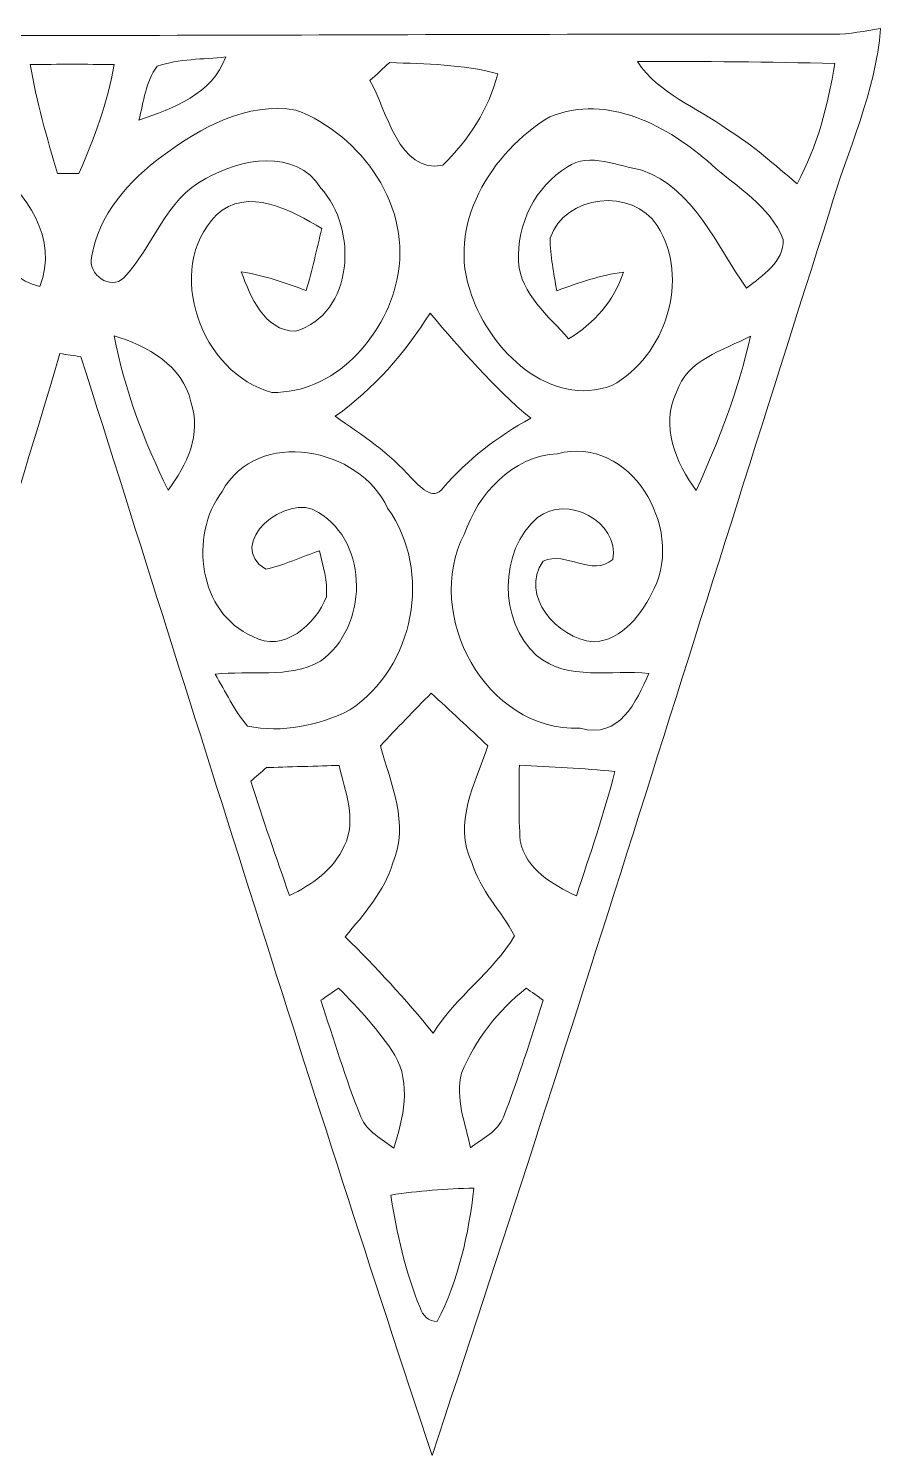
# Model space of a CAD drawing. Header units: centimetres. Extents: x -16.5 to 16.5, y -13.2 to 13.2.
# Drawn here: x 11.81 to 16.47, y 5.39 to 13.2 of the extents above; entities that cross this region are included whole.
import ezdxf

# ---------------------------------------------------------------- set-up
doc = ezdxf.new("R2010")
doc.units = ezdxf.units.CM
doc.header["$MEASUREMENT"] = 0
doc.layers.add('Layer 1', color=7, linetype='Continuous')

msp = doc.modelspace()

# ---------------------------------------------------------------- linework, layer by layer
at = {"layer": 'Layer 1', "color": 252, "lineweight": 9}
for points, knots in [([(-7.73801, 13.18366), (-5.95472, 13.13603), (-4.17108, 13.20094), (-2.38743, 13.1579), (-2.38743, 13.1579), (-0.79535, 13.19212), (0.79851, 13.14909), (2.39059, 13.17307), (2.39059, 13.17307), (3.27218, 13.14591), (4.15448, 13.19424), (5.03642, 13.17131), (5.03642, 13.17131), (5.71376, 13.13427), (6.39039, 13.20059), (7.06807, 13.1579), (7.06807, 13.1579), (8.04385, 13.19424), (9.02034, 13.15261), (9.99613, 13.17307), (9.99613, 13.17307), (12.0694, 13.15438), (14.14338, 13.17695), (16.21666, 13.17202), (16.21666, 13.17202), (16.30238, 13.17272), (16.38706, 13.1893), (16.47208, 13.20341), (16.47208, 13.20341), (16.44703, 12.85487), (16.29074, 12.53772), (16.19515, 12.20611), (16.19515, 12.20611), (15.47124, 9.93457), (14.77027, 7.65492), (14.01603, 5.39291), (14.01603, 5.39291), (13.35528, 7.39069), (12.7291, 9.40047), (12.09374, 11.40636), (12.09374, 11.40636), (12.05494, 11.41271), (12.01649, 11.41871), (11.97874, 11.42436), (11.97874, 11.42436), (11.38149, 9.41634), (10.69639, 7.43479), (10.09102, 5.42925), (10.09102, 5.42925), (10.06986, 5.4289), (10.02717, 5.42819), (10.006, 5.42784), (10.006, 5.42784), (9.9538, 5.65397), (9.90299, 5.8801), (9.82538, 6.09847), (9.82538, 6.09847), (9.24118, 7.86694), (8.70743, 9.652), (8.12252, 11.42012), (8.12252, 11.42012), (8.09712, 11.42012), (8.04597, 11.42047), (8.02057, 11.42083), (8.02057, 11.42083), (7.42226, 9.41458), (6.72552, 7.43832), (6.13886, 5.42854), (6.13886, 5.42854), (6.11769, 5.42854), (6.07606, 5.4289), (6.05489, 5.4289), (6.05489, 5.4289), (5.46258, 7.4362), (4.78948, 9.41952), (4.17318, 11.41977), (4.17318, 11.41977), (4.14601, 11.42083), (4.09169, 11.42259), (4.06452, 11.42365), (4.06452, 11.42365), (3.6359, 10.01818), (3.16564, 8.62577), (2.73667, 7.2203), (2.73667, 7.2203), (2.55851, 6.62129), (2.32392, 6.03885), (2.18527, 5.42854), (2.18527, 5.42854), (2.16481, 5.42854), (2.12389, 5.42819), (2.10308, 5.42819), (2.10308, 5.42819), (1.50829, 7.43761), (0.81367, 9.41599), (0.21748, 11.42471), (0.21748, 11.42471), (0.17832, 11.41871), (0.13916, 11.41271), (0.10036, 11.40636), (0.10036, 11.40636), (-0.38718, 9.85837), (-0.87825, 8.3118), (-1.36614, 6.76381), (-1.36614, 6.76381), (-1.51925, 6.3253), (-1.67588, 5.88645), (-1.76654, 5.4296), (-1.76654, 5.4296), (-1.78771, 5.42854), (-1.82969, 5.42643), (-1.8505, 5.42537), (-1.8505, 5.42537), (-2.3003, 6.93702), (-2.81958, 8.42715), (-3.27925, 9.93634), (-3.27925, 9.93634), (-3.45247, 10.44328), (-3.57241, 10.96998), (-3.79854, 11.45787), (-3.79854, 11.45787), (-3.94389, 11.12979), (-4.05713, 10.789), (-4.1619, 10.44645), (-4.1619, 10.44645), (-4.66814, 8.76688), (-5.25622, 7.11306), (-5.74305, 5.42784), (-5.74305, 5.42784), (-5.76598, 5.42784), (-5.81114, 5.42819), (-5.83407, 5.42854), (-5.83407, 5.42854), (-5.9205, 5.88751), (-6.09936, 6.32037), (-6.23306, 6.76592), (-6.23306, 6.76592), (-6.72625, 8.31815), (-7.21131, 9.87319), (-7.71296, 11.42259), (-7.71296, 11.42259), (-7.73872, 11.42224), (-7.79058, 11.42224), (-7.81633, 11.42189), (-7.81633, 11.42189), (-8.41817, 9.41599), (-9.11314, 7.43902), (-9.69769, 5.42819), (-9.69769, 5.42819), (-9.72027, 5.42784), (-9.76543, 5.42784), (-9.788, 5.42784), (-9.788, 5.42784), (-10.10021, 6.55285), (-10.48227, 7.65775), (-10.82693, 8.77323), (-10.82693, 8.77323), (-11.09646, 9.65905), (-11.40231, 10.53253), (-11.66831, 11.41906), (-11.66831, 11.41906), (-11.69583, 11.42047), (-11.75086, 11.42294), (-11.77873, 11.42436), (-11.77873, 11.42436), (-11.93642, 10.80594), (-12.16431, 10.20904), (-12.34988, 9.59908), (-12.34988, 9.59908), (-12.75875, 8.32591), (-13.15068, 7.04779), (-13.56414, 5.77603), (-13.56414, 5.77603), (-13.60612, 5.64974), (-13.64669, 5.52132), (-13.70948, 5.40314), (-13.70948, 5.40314), (-14.44996, 7.70008), (-15.18762, 9.99737), (-15.90729, 12.30101), (-15.90729, 12.30101), (-16.00007, 12.59099), (-16.0925, 12.88168), (-16.15988, 13.17872), (-16.15988, 13.17872), (-14.6267, 13.17131), (-13.09388, 13.15685), (-11.56036, 13.17766), (-11.56036, 13.17766), (-10.89043, 13.16955), (-10.22016, 13.15402), (-9.54988, 13.1759), (-9.54988, 13.1759), (-8.94628, 13.13497), (-8.34232, 13.1759), (-7.73801, 13.18366), (-7.73801, 13.18366), (-7.73801, 13.18366), (-7.73801, 13.18366), (-7.73801, 13.18366)], [0, 0, 0, 0, 0.0196078, 0.0196078, 0.0196078, 0.0196078, 0.0392157, 0.0392157, 0.0392157, 0.0392157, 0.0588235, 0.0588235, 0.0588235, 0.0588235, 0.0784314, 0.0784314, 0.0784314, 0.0784314, 0.0980392, 0.0980392, 0.0980392, 0.0980392, 0.1176471, 0.1176471, 0.1176471, 0.1176471, 0.1372549, 0.1372549, 0.1372549, 0.1372549, 0.1568627, 0.1568627, 0.1568627, 0.1568627, 0.1764706, 0.1764706, 0.1764706, 0.1764706, 0.1960784, 0.1960784, 0.1960784, 0.1960784, 0.2156863, 0.2156863, 0.2156863, 0.2156863, 0.2352941, 0.2352941, 0.2352941, 0.2352941, 0.254902, 0.254902, 0.254902, 0.254902, 0.2745098, 0.2745098, 0.2745098, 0.2745098, 0.2941176, 0.2941176, 0.2941176, 0.2941176, 0.3137255, 0.3137255, 0.3137255, 0.3137255, 0.3333333, 0.3333333, 0.3333333, 0.3333333, 0.3529412, 0.3529412, 0.3529412, 0.3529412, 0.372549, 0.372549, 0.372549, 0.372549, 0.3921569, 0.3921569, 0.3921569, 0.3921569, 0.4117647, 0.4117647, 0.4117647, 0.4117647, 0.4313725, 0.4313725, 0.4313725, 0.4313725, 0.4509804, 0.4509804, 0.4509804, 0.4509804, 0.4705882, 0.4705882, 0.4705882, 0.4705882, 0.4901961, 0.4901961, 0.4901961, 0.4901961, 0.5098039, 0.5098039, 0.5098039, 0.5098039, 0.5294118, 0.5294118, 0.5294118, 0.5294118, 0.5490196, 0.5490196, 0.5490196, 0.5490196, 0.5686275, 0.5686275, 0.5686275, 0.5686275, 0.5882353, 0.5882353, 0.5882353, 0.5882353, 0.6078431, 0.6078431, 0.6078431, 0.6078431, 0.627451, 0.627451, 0.627451, 0.627451, 0.6470588, 0.6470588, 0.6470588, 0.6470588, 0.6666667, 0.6666667, 0.6666667, 0.6666667, 0.6862745, 0.6862745, 0.6862745, 0.6862745, 0.7058824, 0.7058824, 0.7058824, 0.7058824, 0.7254902, 0.7254902, 0.7254902, 0.7254902, 0.745098, 0.745098, 0.745098, 0.745098, 0.7647059, 0.7647059, 0.7647059, 0.7647059, 0.7843137, 0.7843137, 0.7843137, 0.7843137, 0.8039216, 0.8039216, 0.8039216, 0.8039216, 0.8235294, 0.8235294, 0.8235294, 0.8235294, 0.8431373, 0.8431373, 0.8431373, 0.8431373, 0.8627451, 0.8627451, 0.8627451, 0.8627451, 0.8823529, 0.8823529, 0.8823529, 0.8823529, 0.9019608, 0.9019608, 0.9019608, 0.9019608, 0.9215686, 0.9215686, 0.9215686, 0.9215686, 0.9411765, 0.9411765, 0.9411765, 0.9411765, 0.9607843, 0.9607843, 0.9607843, 0.9607843, 1, 1, 1, 1]), ([(12.51108, 12.99739), (12.44723, 12.91237), (12.43629, 12.80195), (12.41124, 12.70212), (12.41124, 12.70212), (12.59892, 12.76562), (12.81306, 12.84499), (12.88644, 13.04784), (12.88644, 13.04784), (12.76049, 13.03443), (12.63138, 13.03796), (12.51108, 12.99739), (12.51108, 12.99739), (12.51108, 12.99739), (12.51108, 12.99739), (12.51108, 12.99739)], [0, 0, 0, 0, 0.2, 0.2, 0.2, 0.2, 0.4, 0.4, 0.4, 0.4, 0.6, 0.6, 0.6, 0.6, 1, 1, 1, 1]), ([(11.8154, 13.00727), (11.85068, 12.80477), (11.90607, 12.60651), (11.96533, 12.40966), (11.96533, 12.40966), (11.99461, 12.40966), (12.05282, 12.40966), (12.0821, 12.40966), (12.0821, 12.40966), (12.16677, 12.60157), (12.24015, 12.79948), (12.27507, 13.00727), (12.27507, 13.00727), (12.12126, 13.00762), (11.96815, 13.00762), (11.8154, 13.00727), (11.8154, 13.00727), (11.8154, 13.00727), (11.8154, 13.00727), (11.8154, 13.00727)], [0, 0, 0, 0, 0.1666667, 0.1666667, 0.1666667, 0.1666667, 0.3333333, 0.3333333, 0.3333333, 0.3333333, 0.5, 0.5, 0.5, 0.5, 0.6666667, 0.6666667, 0.6666667, 0.6666667, 1, 1, 1, 1]), ([(13.78496, 13.0182), (13.74827, 12.98504), (13.71229, 12.95153), (13.6763, 12.91872), (13.6763, 12.91872), (13.76591, 12.75962), (13.83576, 12.40437), (14.07494, 12.45552), (14.07494, 12.45552), (14.21464, 12.5917), (14.32859, 12.76315), (14.37586, 12.95506), (14.37586, 12.95506), (14.18395, 13.00939), (13.98181, 13.00762), (13.78496, 13.0182), (13.78496, 13.0182), (13.78496, 13.0182), (13.78496, 13.0182), (13.78496, 13.0182)], [0, 0, 0, 0, 0.1666667, 0.1666667, 0.1666667, 0.1666667, 0.3333333, 0.3333333, 0.3333333, 0.3333333, 0.5, 0.5, 0.5, 0.5, 0.6666667, 0.6666667, 0.6666667, 0.6666667, 1, 1, 1, 1]), ([(15.14069, 13.02279), (15.25922, 12.84393), (15.46877, 12.77232), (15.63493, 12.65026), (15.63493, 12.65026), (15.77251, 12.56594), (15.89245, 12.45729), (16.01593, 12.35428), (16.01593, 12.35428), (16.12635, 12.55783), (16.18561, 12.78467), (16.22161, 13.01221), (16.22161, 13.01221), (15.86141, 13.02032), (15.50087, 13.02455), (15.14069, 13.02279), (15.14069, 13.02279), (15.14069, 13.02279), (15.14069, 13.02279), (15.14069, 13.02279)], [0, 0, 0, 0, 0.1666667, 0.1666667, 0.1666667, 0.1666667, 0.3333333, 0.3333333, 0.3333333, 0.3333333, 0.5, 0.5, 0.5, 0.5, 0.6666667, 0.6666667, 0.6666667, 0.6666667, 1, 1, 1, 1]), ([(10.7867, 12.74657), (10.31574, 12.60475), (10.07409, 11.98421), (10.35456, 11.57182), (10.35456, 11.57182), (10.49885, 11.34498), (10.82127, 11.0938), (11.08833, 11.28219), (11.08833, 11.28219), (11.40583, 11.47127), (11.51342, 12.06112), (11.1363, 12.24774), (11.1363, 12.24774), (10.94757, 12.31371), (10.74578, 12.18953), (10.67805, 12.01244), (10.67805, 12.01244), (10.67346, 11.92177), (10.72673, 11.84134), (10.75919, 11.75949), (10.75919, 11.75949), (10.86537, 11.805), (10.97085, 11.85298), (11.07951, 11.8932), (11.07951, 11.8932), (11.05164, 11.73445), (10.95533, 11.60851), (10.84703, 11.49738), (10.84703, 11.49738), (10.74613, 11.57111), (10.62654, 11.63814), (10.5775, 11.7602), (10.5775, 11.7602), (10.4558, 12.01208), (10.57645, 12.38144), (10.85338, 12.46858), (10.85338, 12.46858), (11.06857, 12.51303), (11.28765, 12.41531), (11.44569, 12.27561), (11.44569, 12.27561), (11.59386, 12.12815), (11.63302, 11.84099), (11.86761, 11.79195), (11.86761, 11.79195), (11.97345, 12.05159), (11.79565, 12.307), (11.59597, 12.46011), (11.59597, 12.46011), (11.36349, 12.6305), (11.09432, 12.81994), (10.7867, 12.74657), (10.7867, 12.74657), (10.7867, 12.74657), (10.7867, 12.74657), (10.7867, 12.74657)], [0, 0, 0, 0, 0.0666667, 0.0666667, 0.0666667, 0.0666667, 0.1333333, 0.1333333, 0.1333333, 0.1333333, 0.2, 0.2, 0.2, 0.2, 0.2666667, 0.2666667, 0.2666667, 0.2666667, 0.3333333, 0.3333333, 0.3333333, 0.3333333, 0.4, 0.4, 0.4, 0.4, 0.4666667, 0.4666667, 0.4666667, 0.4666667, 0.5333333, 0.5333333, 0.5333333, 0.5333333, 0.6, 0.6, 0.6, 0.6, 0.6666667, 0.6666667, 0.6666667, 0.6666667, 0.7333333, 0.7333333, 0.7333333, 0.7333333, 0.8, 0.8, 0.8, 0.8, 0.8666667, 0.8666667, 0.8666667, 0.8666667, 1, 1, 1, 1]), ([(14.66091, 12.72011), (14.34094, 12.5289), (14.08835, 12.1225), (14.23299, 11.74468), (14.23299, 11.74468), (14.33635, 11.44129), (14.65985, 11.12379), (15.00134, 11.24902), (15.00134, 11.24902), (15.2945, 11.40848), (15.43455, 11.83534), (15.24899, 12.12462), (15.24899, 12.12462), (15.11493, 12.33487), (14.74205, 12.29607), (14.66338, 12.05512), (14.66338, 12.05512), (14.66161, 11.95917), (14.68454, 11.86286), (14.69901, 11.76796), (14.69901, 11.76796), (14.81825, 11.811), (14.93854, 11.85333), (15.06484, 11.87062), (15.06484, 11.87062), (15.01404, 11.71363), (14.90362, 11.58945), (14.76427, 11.50444), (14.76427, 11.50444), (14.65526, 11.63144), (14.50251, 11.74785), (14.4891, 11.92706), (14.4891, 11.92706), (14.4817, 12.13132), (14.58047, 12.33875), (14.75722, 12.44635), (14.75722, 12.44635), (14.87716, 12.52925), (15.03873, 12.44847), (15.16573, 12.42871), (15.16573, 12.42871), (15.45607, 12.32217), (15.57249, 12.01596), (15.739, 11.78172), (15.739, 11.78172), (15.82366, 11.85051), (15.94467, 11.92601), (15.93867, 12.04948), (15.93867, 12.04948), (15.86952, 12.23222), (15.68467, 12.33417), (15.54638, 12.4594), (15.54638, 12.4594), (15.31143, 12.66754), (14.98123, 12.85064), (14.66091, 12.72011), (14.66091, 12.72011), (14.66091, 12.72011), (14.66091, 12.72011), (14.66091, 12.72011)], [0, 0, 0, 0, 0.0625, 0.0625, 0.0625, 0.0625, 0.125, 0.125, 0.125, 0.125, 0.1875, 0.1875, 0.1875, 0.1875, 0.25, 0.25, 0.25, 0.25, 0.3125, 0.3125, 0.3125, 0.3125, 0.375, 0.375, 0.375, 0.375, 0.4375, 0.4375, 0.4375, 0.4375, 0.5, 0.5, 0.5, 0.5, 0.5625, 0.5625, 0.5625, 0.5625, 0.625, 0.625, 0.625, 0.625, 0.6875, 0.6875, 0.6875, 0.6875, 0.75, 0.75, 0.75, 0.75, 0.8125, 0.8125, 0.8125, 0.8125, 0.875, 0.875, 0.875, 0.875, 1, 1, 1, 1]), ([(12.54318, 12.50774), (12.35727, 12.37403), (12.18829, 12.18389), (12.15195, 11.9507), (12.15195, 11.9507), (12.13008, 11.85968), (12.25496, 11.76584), (12.32799, 11.83922), (12.32799, 11.83922), (12.49168, 12.00856), (12.55412, 12.27067), (12.77672, 12.38179), (12.77672, 12.38179), (12.96299, 12.4908), (13.27096, 12.55007), (13.40678, 12.33029), (13.40678, 12.33029), (13.6128, 12.1091), (13.58846, 11.64096), (13.26814, 11.54677), (13.26814, 11.54677), (13.09599, 11.54747), (13.02296, 11.73692), (12.9711, 11.87132), (12.9711, 11.87132), (13.09352, 11.85369), (13.21064, 11.81206), (13.32635, 11.76902), (13.32635, 11.76902), (13.36198, 11.8805), (13.3835, 11.9955), (13.41349, 12.10874), (13.41349, 12.10874), (13.25015, 12.2054), (13.00285, 12.34334), (12.83493, 12.18142), (12.83493, 12.18142), (12.54354, 11.8872), (12.75309, 11.31147), (13.13973, 11.21198), (13.13973, 11.21198), (13.47981, 11.20352), (13.75497, 11.5129), (13.82377, 11.82582), (13.82377, 11.82582), (13.91302, 12.22375), (13.63291, 12.62133), (13.27061, 12.75715), (13.27061, 12.75715), (13.00109, 12.8023), (12.75062, 12.6619), (12.54318, 12.50774), (12.54318, 12.50774), (12.54318, 12.50774), (12.54318, 12.50774), (12.54318, 12.50774)], [0, 0, 0, 0, 0.0666667, 0.0666667, 0.0666667, 0.0666667, 0.1333333, 0.1333333, 0.1333333, 0.1333333, 0.2, 0.2, 0.2, 0.2, 0.2666667, 0.2666667, 0.2666667, 0.2666667, 0.3333333, 0.3333333, 0.3333333, 0.3333333, 0.4, 0.4, 0.4, 0.4, 0.4666667, 0.4666667, 0.4666667, 0.4666667, 0.5333333, 0.5333333, 0.5333333, 0.5333333, 0.6, 0.6, 0.6, 0.6, 0.6666667, 0.6666667, 0.6666667, 0.6666667, 0.7333333, 0.7333333, 0.7333333, 0.7333333, 0.8, 0.8, 0.8, 0.8, 0.8666667, 0.8666667, 0.8666667, 0.8666667, 1, 1, 1, 1]), ([(14.0058, 11.64519), (13.86716, 11.42718), (13.69747, 11.23209), (13.48651, 11.0811), (13.48651, 11.0811), (13.63256, 10.97739), (13.78461, 10.87967), (13.90314, 10.74314), (13.90314, 10.74314), (13.94583, 10.7001), (14.02273, 10.61191), (14.07671, 10.68952), (14.07671, 10.68952), (14.21182, 10.8458), (14.37551, 10.97104), (14.55649, 11.07017), (14.55649, 11.07017), (14.35117, 11.23985), (14.17901, 11.44411), (14.0058, 11.64519), (14.0058, 11.64519), (14.0058, 11.64519), (14.0058, 11.64519), (14.0058, 11.64519)], [0, 0, 0, 0, 0.1428571, 0.1428571, 0.1428571, 0.1428571, 0.2857143, 0.2857143, 0.2857143, 0.2857143, 0.4285714, 0.4285714, 0.4285714, 0.4285714, 0.5714286, 0.5714286, 0.5714286, 0.5714286, 0.7142857, 0.7142857, 0.7142857, 0.7142857, 1, 1, 1, 1]), ([(12.27472, 11.52102), (12.33328, 11.22751), (12.43805, 10.94493), (12.5707, 10.67682), (12.5707, 10.67682), (12.67336, 10.81405), (12.75661, 10.98338), (12.69523, 11.16048), (12.69523, 11.16048), (12.65254, 11.35768), (12.45499, 11.46881), (12.27472, 11.52102), (12.27472, 11.52102), (12.27472, 11.52102), (12.27472, 11.52102), (12.27472, 11.52102)], [0, 0, 0, 0, 0.2, 0.2, 0.2, 0.2, 0.4, 0.4, 0.4, 0.4, 0.6, 0.6, 0.6, 0.6, 1, 1, 1, 1]), ([(15.35517, 11.21269), (15.26698, 11.03383), (15.35024, 10.82322), (15.46277, 10.67541), (15.46277, 10.67541), (15.58624, 10.94705), (15.69666, 11.22751), (15.75946, 11.51996), (15.75946, 11.51996), (15.60988, 11.43952), (15.41197, 11.39225), (15.35517, 11.21269), (15.35517, 11.21269), (15.35517, 11.21269), (15.35517, 11.21269), (15.35517, 11.21269)], [0, 0, 0, 0, 0.2, 0.2, 0.2, 0.2, 0.4, 0.4, 0.4, 0.4, 0.6, 0.6, 0.6, 0.6, 1, 1, 1, 1]), ([(12.86668, 10.66976), (12.68288, 10.4267), (12.73827, 10.00407), (13.03531, 9.87495), (13.03531, 9.87495), (13.19864, 9.78112), (13.38174, 9.9441), (13.43747, 10.09262), (13.43747, 10.09262), (13.44559, 10.17834), (13.41807, 10.2616), (13.40043, 10.3445), (13.40043, 10.3445), (13.30165, 10.3124), (13.20746, 10.26548), (13.10551, 10.24396), (13.10551, 10.24396), (12.8762, 10.3766), (13.22157, 10.67435), (13.39408, 10.5544), (13.39408, 10.5544), (13.67525, 10.38789), (13.66466, 9.92364), (13.40572, 9.7409), (13.40572, 9.7409), (13.2318, 9.64177), (13.01767, 9.69257), (12.82858, 9.66858), (12.82858, 9.66858), (12.88502, 9.57298), (12.93335, 9.47067), (13.00532, 9.38495), (13.00532, 9.38495), (13.1937, 9.34544), (13.39585, 9.38847), (13.56694, 9.47349), (13.56694, 9.47349), (13.91937, 9.70985), (14.02132, 10.22844), (13.77297, 10.57875), (13.77297, 10.57875), (13.62092, 10.91106), (13.0593, 11.02184), (12.86668, 10.66976), (12.86668, 10.66976), (12.86668, 10.66976), (12.86668, 10.66976), (12.86668, 10.66976)], [0, 0, 0, 0, 0.0769231, 0.0769231, 0.0769231, 0.0769231, 0.1538462, 0.1538462, 0.1538462, 0.1538462, 0.2307692, 0.2307692, 0.2307692, 0.2307692, 0.3076923, 0.3076923, 0.3076923, 0.3076923, 0.3846154, 0.3846154, 0.3846154, 0.3846154, 0.4615385, 0.4615385, 0.4615385, 0.4615385, 0.5384615, 0.5384615, 0.5384615, 0.5384615, 0.6153846, 0.6153846, 0.6153846, 0.6153846, 0.6923077, 0.6923077, 0.6923077, 0.6923077, 0.7692308, 0.7692308, 0.7692308, 0.7692308, 0.8461538, 0.8461538, 0.8461538, 0.8461538, 1, 1, 1, 1]), ([(14.70254, 10.87614), (14.45489, 10.86273), (14.26968, 10.65671), (14.19207, 10.43481), (14.19207, 10.43481), (13.96629, 9.99631), (14.30778, 9.35496), (14.82671, 9.37366), (14.82671, 9.37366), (15.04367, 9.31227), (15.13575, 9.51971), (15.20277, 9.67281), (15.20277, 9.67281), (15.00169, 9.6961), (14.75792, 9.62836), (14.58859, 9.77194), (14.58859, 9.77194), (14.38151, 9.95997), (14.37939, 10.3445), (14.59459, 10.52724), (14.59459, 10.52724), (14.75369, 10.65424), (15.04226, 10.50607), (15.00663, 10.29758), (15.00663, 10.29758), (14.89304, 10.19775), (14.75122, 10.34591), (14.62457, 10.28806), (14.62457, 10.28806), (14.49299, 10.09756), (14.70359, 9.86649), (14.89833, 9.84567), (14.89833, 9.84567), (15.06166, 9.85238), (15.16714, 10.00442), (15.23347, 10.13777), (15.23347, 10.13777), (15.39574, 10.47362), (15.104, 10.97915), (14.70254, 10.87614), (14.70254, 10.87614), (14.70254, 10.87614), (14.70254, 10.87614), (14.70254, 10.87614)], [0, 0, 0, 0, 0.0833333, 0.0833333, 0.0833333, 0.0833333, 0.1666667, 0.1666667, 0.1666667, 0.1666667, 0.25, 0.25, 0.25, 0.25, 0.3333333, 0.3333333, 0.3333333, 0.3333333, 0.4166667, 0.4166667, 0.4166667, 0.4166667, 0.5, 0.5, 0.5, 0.5, 0.5833333, 0.5833333, 0.5833333, 0.5833333, 0.6666667, 0.6666667, 0.6666667, 0.6666667, 0.75, 0.75, 0.75, 0.75, 0.8333333, 0.8333333, 0.8333333, 0.8333333, 1, 1, 1, 1]), ([(13.73345, 9.27629), (13.78919, 9.07062), (13.89397, 8.84978), (13.80084, 8.63706), (13.80084, 8.63706), (13.75533, 8.47795), (13.64314, 8.35589), (13.54049, 8.23242), (13.54049, 8.23242), (13.71017, 8.06485), (13.87245, 7.89058), (14.02203, 7.70431), (14.02203, 7.70431), (14.1455, 7.90222), (14.35046, 8.03804), (14.46829, 8.23771), (14.46829, 8.23771), (14.39456, 8.37389), (14.27955, 8.48642), (14.2344, 8.63847), (14.2344, 8.63847), (14.12962, 8.85049), (14.2531, 9.0745), (14.32154, 9.27629), (14.32154, 9.27629), (14.21958, 9.37401), (14.11516, 9.46997), (14.0118, 9.56557), (14.0118, 9.56557), (13.9176, 9.47067), (13.82482, 9.37401), (13.73345, 9.27629), (13.73345, 9.27629), (13.73345, 9.27629), (13.73345, 9.27629), (13.73345, 9.27629)], [0, 0, 0, 0, 0.1, 0.1, 0.1, 0.1, 0.2, 0.2, 0.2, 0.2, 0.3, 0.3, 0.3, 0.3, 0.4, 0.4, 0.4, 0.4, 0.5, 0.5, 0.5, 0.5, 0.6, 0.6, 0.6, 0.6, 0.7, 0.7, 0.7, 0.7, 0.8, 0.8, 0.8, 0.8, 1, 1, 1, 1]), ([(13.10904, 9.15811), (13.08011, 9.13306), (13.05154, 9.10802), (13.02331, 9.08297), (13.02331, 9.08297), (13.09034, 8.87342), (13.16372, 8.66599), (13.23498, 8.45749), (13.23498, 8.45749), (13.35739, 8.51535), (13.47945, 8.60107), (13.53555, 8.72913), (13.53555, 8.72913), (13.6054, 8.87201), (13.54119, 9.02688), (13.50732, 9.1701), (13.50732, 9.1701), (13.40784, 9.16728), (13.20852, 9.16093), (13.10904, 9.15811), (13.10904, 9.15811), (13.10904, 9.15811), (13.10904, 9.15811), (13.10904, 9.15811)], [0, 0, 0, 0, 0.1428571, 0.1428571, 0.1428571, 0.1428571, 0.2857143, 0.2857143, 0.2857143, 0.2857143, 0.4285714, 0.4285714, 0.4285714, 0.4285714, 0.5714286, 0.5714286, 0.5714286, 0.5714286, 0.7142857, 0.7142857, 0.7142857, 0.7142857, 1, 1, 1, 1]), ([(14.4944, 9.17152), (14.49263, 9.03323), (14.48981, 8.89494), (14.49934, 8.7563), (14.49934, 8.7563), (14.52826, 8.60495), (14.67784, 8.51429), (14.80696, 8.45644), (14.80696, 8.45644), (14.88139, 8.68186), (14.95865, 8.90658), (15.01792, 9.13659), (15.01792, 9.13659), (14.84435, 9.15458), (14.66761, 9.16164), (14.4944, 9.17152), (14.4944, 9.17152), (14.4944, 9.17152), (14.4944, 9.17152), (14.4944, 9.17152)], [0, 0, 0, 0, 0.1666667, 0.1666667, 0.1666667, 0.1666667, 0.3333333, 0.3333333, 0.3333333, 0.3333333, 0.5, 0.5, 0.5, 0.5, 0.6666667, 0.6666667, 0.6666667, 0.6666667, 1, 1, 1, 1]), ([(13.40784, 7.88423), (13.47663, 7.67045), (13.54366, 7.4549), (13.62621, 7.2457), (13.62621, 7.2457), (13.65902, 7.16562), (13.74192, 7.12576), (13.80648, 7.07531), (13.80648, 7.07531), (13.8594, 7.23653), (13.90279, 7.42915), (13.81248, 7.58472), (13.81248, 7.58472), (13.72534, 7.71948), (13.61704, 7.83872), (13.5038, 7.95126), (13.5038, 7.95126), (13.47981, 7.93468), (13.43183, 7.90116), (13.40784, 7.88423), (13.40784, 7.88423), (13.40784, 7.88423), (13.40784, 7.88423), (13.40784, 7.88423)], [0, 0, 0, 0, 0.1428571, 0.1428571, 0.1428571, 0.1428571, 0.2857143, 0.2857143, 0.2857143, 0.2857143, 0.4285714, 0.4285714, 0.4285714, 0.4285714, 0.5714286, 0.5714286, 0.5714286, 0.5714286, 0.7142857, 0.7142857, 0.7142857, 0.7142857, 1, 1, 1, 1]), ([(14.17795, 7.48524), (14.14162, 7.35012), (14.19947, 7.20901), (14.22629, 7.07637), (14.22629, 7.07637), (14.29049, 7.12646), (14.3748, 7.16527), (14.40761, 7.24535), (14.40761, 7.24535), (14.48981, 7.4549), (14.55578, 7.67045), (14.62563, 7.88458), (14.62563, 7.88458), (14.60235, 7.90081), (14.55578, 7.93362), (14.5325, 7.94985), (14.5325, 7.94985), (14.37727, 7.82849), (14.25169, 7.66868), (14.17795, 7.48524), (14.17795, 7.48524), (14.17795, 7.48524), (14.17795, 7.48524), (14.17795, 7.48524)], [0, 0, 0, 0, 0.1428571, 0.1428571, 0.1428571, 0.1428571, 0.2857143, 0.2857143, 0.2857143, 0.2857143, 0.4285714, 0.4285714, 0.4285714, 0.4285714, 0.5714286, 0.5714286, 0.5714286, 0.5714286, 0.7142857, 0.7142857, 0.7142857, 0.7142857, 1, 1, 1, 1]), ([(13.79025, 6.81849), (13.82341, 6.60859), (13.86927, 6.39939), (13.95041, 6.20219), (13.95041, 6.20219), (13.96594, 6.1602), (13.99557, 6.12528), (14.0446, 6.12669), (14.0446, 6.12669), (14.16102, 6.35176), (14.21676, 6.60541), (14.24569, 6.85588), (14.24569, 6.85588), (14.09294, 6.85306), (13.94054, 6.84107), (13.79025, 6.81849)], [0, 0, 0, 0, 0.2, 0.2, 0.2, 0.2, 0.4, 0.4, 0.4, 0.4, 0.6, 0.6, 0.6, 0.6, 1, 1, 1, 1])]:
    msp.add_open_spline(points, degree=3, knots=knots, dxfattribs=at)

doc.saveas('drawing.dxf')
